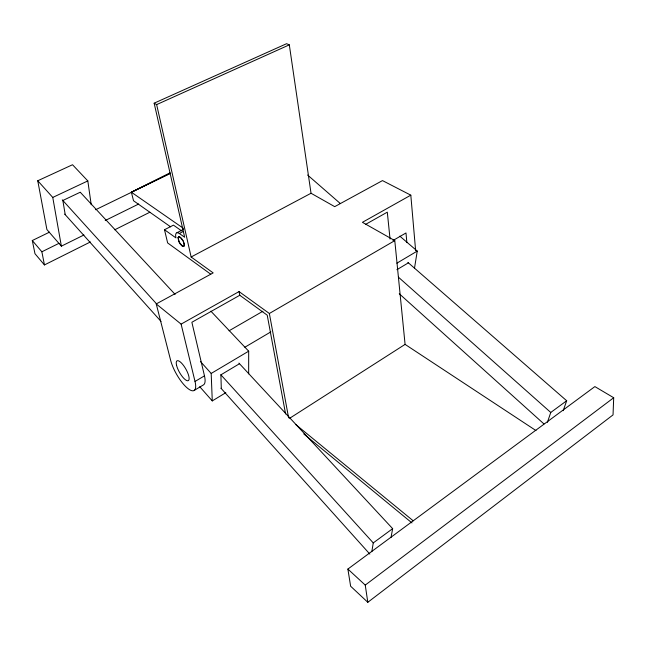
<?xml version="1.0" encoding="UTF-8"?>
<svg xmlns="http://www.w3.org/2000/svg" width="646" height="646" viewBox="0 0 646 646"><rect width="100%" height="100%" fill="white"/><g stroke="black" fill="none" stroke-linecap="round" stroke-linejoin="round"><path stroke-width="0.97" d="M248.662 373.873L248.678 351.182L210.887 311.186M613.7 397.734L613.038 414.902L367.808 602.298L350.625 586.213L347.879 569.069L594.877 386.591L613.7 397.734L365.248 585.082L367.808 602.298M414.449 268.486L417.251 251.084L399.817 236.145M371.813 551.684L373.259 542.906L392.655 528.654L238.931 363.109M391.008 537.504L392.655 528.654M547.404 422.347L550.763 412.463L566.687 400.762L407.901 262.405M563.183 410.678L566.687 400.762M289.642 418.293L405.082 344.383L394.787 240.619L362.43 222.321L410.808 195.165L415.636 250.624M199.751 386.712L212.276 400.908L225.817 392.679M194.317 390.354L203.66 384.774A22.699 7.348 60.2 0 0 204.475 375.843L191.87 322.273L239.787 295.27L267.226 315.183L285.589 413.957M221.295 388.577L220.9 374.833L239.496 363.722M396.894 269.705L408.393 262.841M410.808 195.165L382.48 180.597L334.709 206.647L311.033 193.251L289.311 44.849L286.59 43.702L154.144 103.182L156.639 104.595L191.135 256.995L213.172 272.903L156.243 303.935L170.649 360.339A22.804 7.179 60.3 0 0 187.049 387.826A22.804 7.179 60.3 0 0 195.019 381.455L204.475 375.843M212.276 400.908L211.185 373.445L248.678 351.182M396.87 263.18L417.251 251.084M244.85 347.241L270.835 331.891M156.243 303.935L181.106 324.114L239.044 291.588L269.366 313.488L394.787 240.619M392.954 240.53L405.987 232.964L406.875 242.605M229.064 330.792L262.97 311.194M365.475 224.453L387.301 212.163L390.047 239.052M191.135 256.995L311.033 193.251M176.931 232.73L183.545 229.314M181.679 230.897L173.451 225.147L164.496 229.734L175.938 237.881A9.9 3.61 62.3 0 1 179.322 233.497L183.464 231.349M170.003 172.862L131.364 192.193L133.528 200.753L170.641 226.859M49.492 232.164L32.3 240.53L34.973 253.692L44.445 264.933L90.4 241.951M114.73 229.79L149.872 212.219M91.223 204.774L87.816 180.92L72.53 164.738L37.751 180.759L46.892 229.532L61.37 246.166L83.94 234.991M44.445 264.933L41.869 251.787L59.061 243.3M105.209 220.528L138.688 204.007M170.124 173.354L131.364 192.193L183.464 228.377M95.632 209.732L169.825 173.653M80.249 192.225L62.848 200.486L65.23 214.674M37.751 180.759L52.762 197.434L87.816 180.92M156.639 104.595L289.311 44.849M405.082 344.383L535.986 430.575M179.322 233.497L184.659 237.252L154.144 103.182M210.693 274.162L167.645 242.928L164.496 229.734M295.795 424.575L413.198 520.789M303.814 433.967L411.97 522.921M307.609 175.034L340.28 203.498M398.453 277.199L550.763 412.463M399.268 293.76L543.932 423.921M347.879 569.069L365.248 585.082M80.403 192.395L175.106 294.382M62.282 199.864L156.461 303.749M220.819 374.745L373.259 542.906M200.526 361.599L211.185 373.445M64.713 214.101L161.032 321.425M220.972 388.222L369.827 554.082M32.3 240.53L41.869 251.787M181.106 324.114L195.019 381.455M239.044 291.588L239.787 295.27M269.366 313.488L288.609 417.857M52.762 197.434L61.37 246.166M178.135 237.575C178.191 241.023 180.064 245.472 183.553 246.554L184.005 246.279C184.813 242.718 182.342 237.825 178.821 236.686L178.135 237.575L179.176 242.056L182.22 246.102L183.553 246.554L184.255 245.69L184.142 243.72L183.23 241.184L180.153 237.114L178.821 236.686L178.135 237.575M176.576 365.378A11.402 3.585 60.3 0 0 187.542 380.777A11.402 3.585 60.3 0 0 183.948 366.04A11.402 3.585 60.3 0 0 176.576 365.378"/></g></svg>
